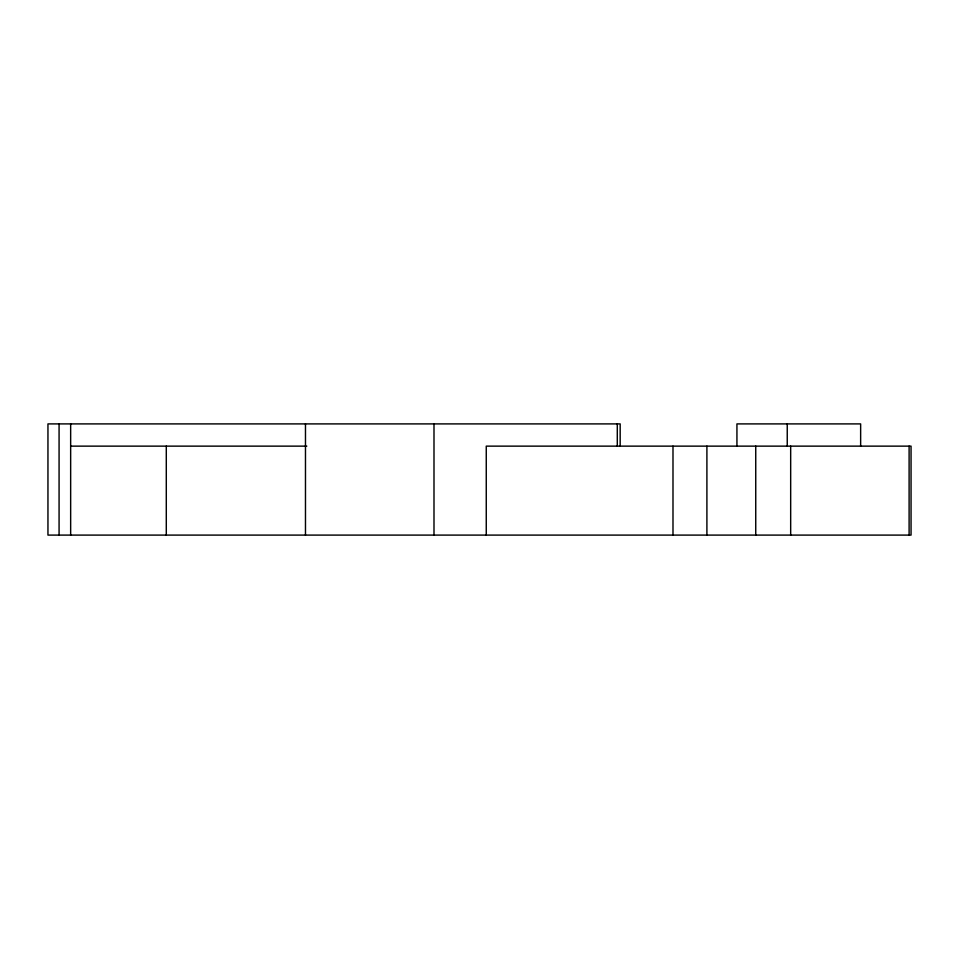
<?xml version="1.0" encoding="UTF-8"?>
<svg xmlns="http://www.w3.org/2000/svg" width="959" height="959" viewBox="0 0 959 959"><rect width="100%" height="100%" fill="white"/><g stroke="black" fill="none" stroke-linecap="round" stroke-linejoin="round"><path stroke-width="1.44" d="M70.654 446.139L306.808 446.139M909.108 446.139L909.108 535.098M860.643 446.139L860.643 423.902L736.932 423.902L736.932 446.139M790.672 446.139L790.672 535.098M787.243 423.902L787.243 446.139M755.74 446.139L755.74 535.098M706.903 446.139L706.903 535.098M672.99 446.139L672.99 535.098M620.173 446.139L620.173 423.902L47.95 423.902L47.95 535.098L911.05 535.098L911.05 446.139L486.261 446.139L486.261 535.098M617.296 423.902L617.296 446.139M433.995 423.902L433.995 535.098M305.477 423.902L305.477 535.098M166.291 446.139L166.291 535.098M70.654 423.902L70.654 535.098M59.074 423.902L59.074 535.098"/></g></svg>
